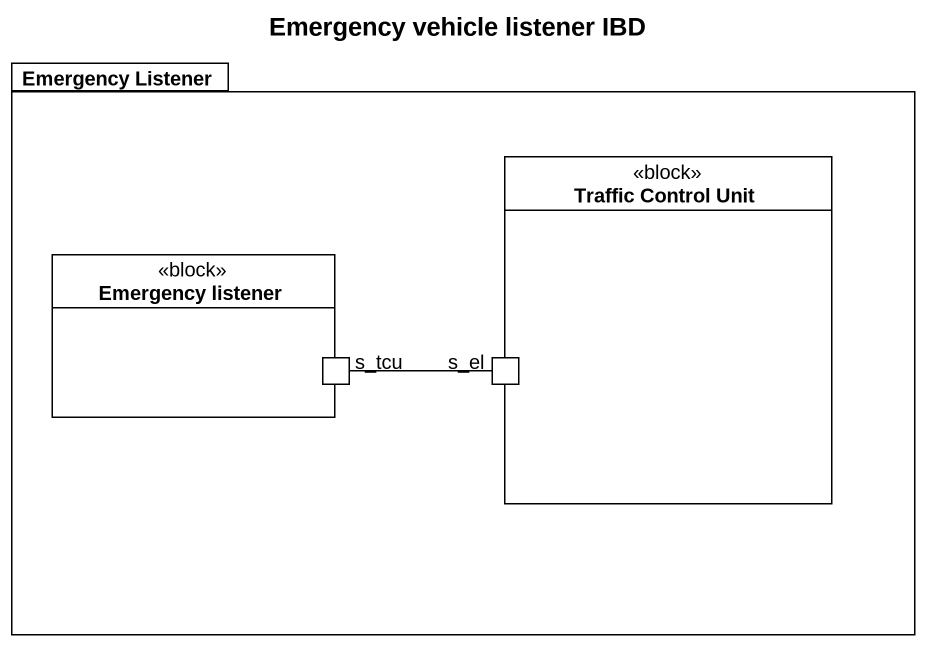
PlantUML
@startuml
title Emergency vehicle listener IBD
package "Emergency Listener" as Emergency_Listener {
  rectangle "Traffic Control Unit" as Traffic_Control_Unit <<block>> {
    port s_el
  }
  rectangle "Emergency listener" as Emergency_listener <<block>> {
    port s_tcu
  }
}
s_tcu -right- s_el
@enduml
